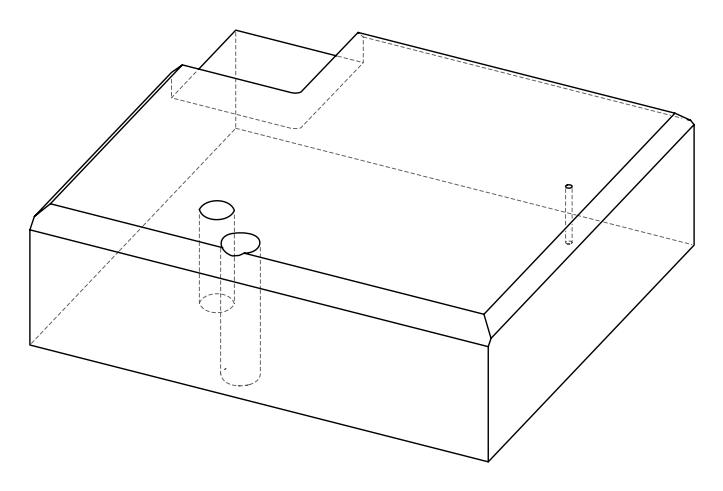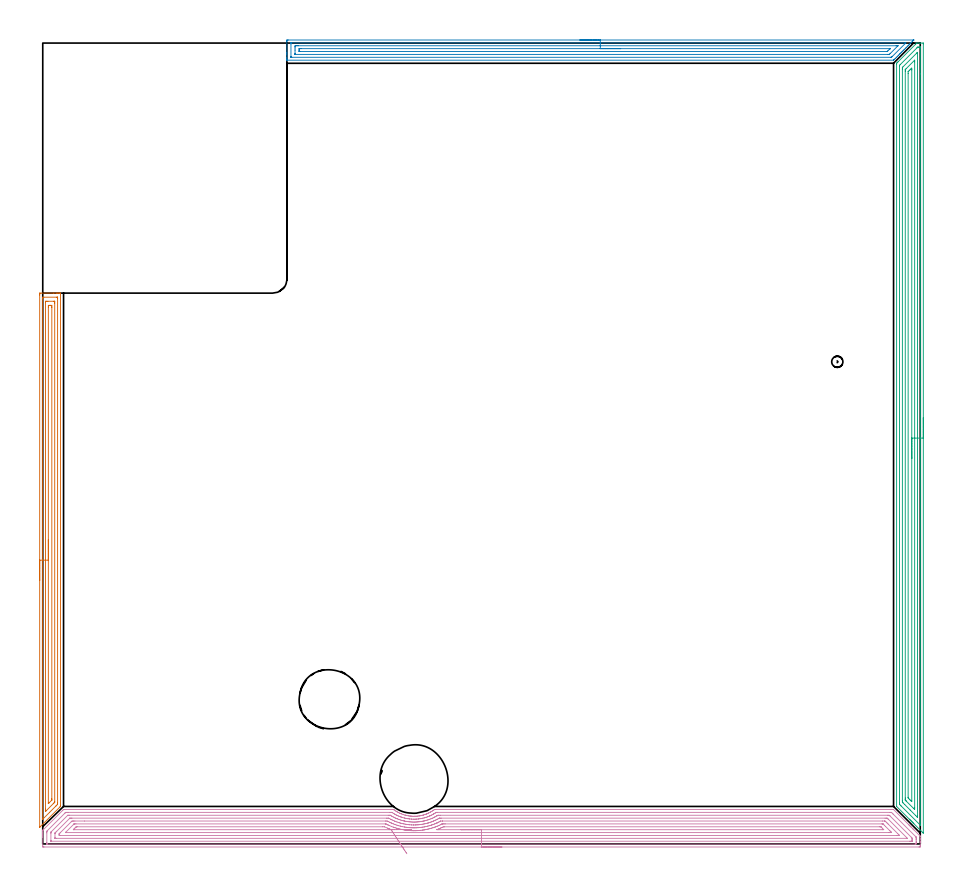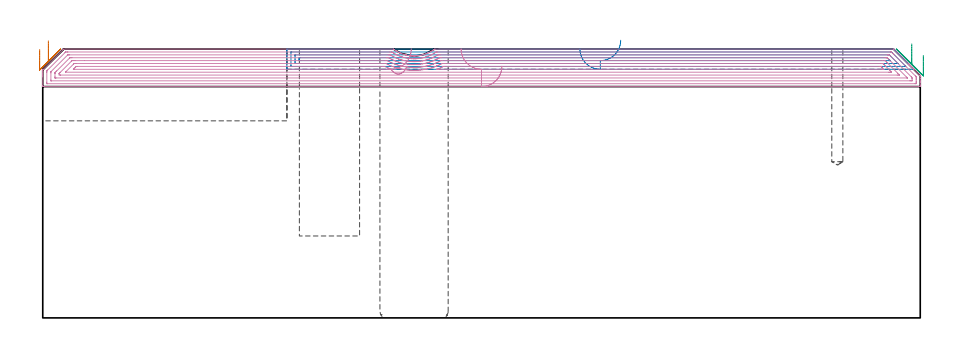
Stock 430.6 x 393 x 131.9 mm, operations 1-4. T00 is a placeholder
(PLAN: 9 operations, 5 tool changes, 119.1 min)
(1 AREA_MILL | FG_CHAMFER_SURFACE | UGT0205_001 | 8.46 min | 14231 mm3)
(2 AREA_MILL_1 | FG_CHAMFER_SURFACE_1 | UGT0205_001 | 9.91 min | 15510 mm3)
(3 AREA_MILL_2 | FG_CHAMFER_SURFACE_2 | UGT0205_001 | 15.37 min | 33179 mm3)
(4 AREA_MILL_3 | FG_CHAMFER_SURFACE_3 | UGT0205_001 | 23.99 min | 71109 mm3)
(5 MILL_CORNER_NOTCH_RECTANGULAR | CORNER_NOTCH_RECTANGULAR | NXT0201_011 | Follow Part, ap 3, ae 75% | 48.66 min | 516507 mm3)
(6 MILL_THROUGH_HOLE_FROM_SOLID_MATERIAL | STEP1HOLE | NXT0201_007 | Circular | 8.54 min | 115818 mm3)
(7 MILL_BLIND_HOLE_FROM_SOLID_MATERIAL | STEP1POCKET | NXT0201_012 | Spiral | 3.89 min | 62537 mm3)
(8 SPOT_DRILL | STEP1POCKET_1 | NXT0321_9005460120000 | 0.03 min | 3 mm3)
(9 DRILL_BLIND_HOLE_INTO_CENTER | STEP1POCKET_1 | UGT0301_450 | 0.24 min | 1314 mm3)
(TOOL UGT0205_001 | Chamfer Mill 20 x 3 x 45 deg. | D20 FL50 Z2)
(TOOL NXT0201_011 | ENDMILL 12mm [2P460-1200-NA 1630] | D12 FL38 Z6)
(TOOL NXT0201_007 | ENDMILL 25mm [R216.25-25050GCK54P 1620] | D25 R3 FL54 Z5)
(TOOL NXT0201_012 | ENDMILL 16mm [2P460-1600-NA 1630] | D16 FL38 Z6)
(TOOL NXT0321_9005460120000 | NC Spot Drill, 142deg, 12mm, Carbide, Uncoated | D12 PA142 FL30 Z2)
(TOOL UGT0301_450 | Carbide Drill 5.5 mm | D5.5 PA118 FL57 Z2)
(OP 1 AREA_MILL)
G17 G21 G94 G90
T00 M6
G54
G17 G0 G90 X-1.5 Y129.25 S1061 M3
G43 Z141.9 H0
Z131.7
G94 G1 Y129.288 Z130.828 F250.
Y129.402 Z129.964
Y129.591 Z129.112
Y129.853 Z128.28
Y130.187 Z127.474
Y130.59 Z126.7
Y131.059 Z125.964
Y131.59 Z125.272
Y132.179 Z124.629
Y132.822 Z124.04
Y133.514 Z123.508
Y134.25 Z123.04
Y135.024 Z122.637
Y135.83 Z122.303
Y136.662 Z122.041
Y137.514 Z121.852
Y138.379 Z121.738
Y139.25 Z121.7
Y269.417
X-1.498 Y269.682 Z121.702
X-1.492 Y270.293 Z121.706
X-1.485 Y270.296 Z121.712
X-0.871 Y270.3 Z122.327
X5.388 Z128.583
X6.833 Z130.03
X7.177 Z130.372
X7.863 Z131.063
X8.217 Z131.417
X8.633 Y270.293 Z131.825
X8.698 Y270.29 Z131.888
X8.7 Y270.128 Z131.9
Y18.645
X8.694 Y18.394 Z131.892
X8.566 Y18.265 Z131.765
X8.518 Y18.218 Z131.718
X-1.179 Y8.521 Z122.02
X-1.318 Y8.38 Z121.879
X-1.48 Y8.223 Z121.718
X-1.495 Y8.217 Z121.703
X-1.499 Y8.223 Z121.699
X-1.5 Y139.25 Z121.7
X-0.086 Z123.114
X-0.085 Y267.895 Z123.115
Y268.003
X-0.081 Y268.113 Z123.119
X-0.071 Y268.29 Z123.129
X0.023 Y268.293 Z123.223
X0.513 Y268.299 Z123.713
X6.771 Y268.3 Z129.971
X7.177 Y268.298 Z130.377
X7.234 Y268.295 Z130.434
X7.267 Y268.29 Z130.467
X7.279 Y268.279 Z130.479
X7.281 Y268.222 Z130.481
X7.285 Y268.004 Z130.485
X7.286 Y267.895 Z130.486
X7.285 Y20.324 Z130.485
X7.279 Y19.539 Z130.479
X7.277 Y19.439 Z130.477
X7.177 Y19.333 Z130.377
X6.835 Y18.986 Z130.035
X6.496 Y18.645 Z129.696
X3.369 Y15.519 Z126.569
X0.242 Y12.392 Z123.442
X0.132 Y12.283 Z123.332
X0.023 Y12.178 Z123.223
X-0.079 Y12.084 Z123.121
X-0.083 Y12.283 Z123.117
X-0.085 Y12.392 Z123.115
X-0.086 Y139.25 Z123.114
X1.328 Z124.528
X1.329 Y265.698 Z124.529
X1.33 Y266.108 Z124.53
X1.333 Y266.229 Z124.533
X1.335 Y266.28 Z124.535
X1.428 Y266.29 Z124.628
X1.622 Y266.298 Z124.822
X1.812 Y266.3 Z125.012
X2.514 Z125.714
X5.388 Z128.588
X5.58 Y266.299 Z128.78
X5.708 Y266.297 Z128.908
X5.81 Y266.293 Z129.01
X5.865 Y266.288 Z129.065
X5.867 Y266.268 Z129.067
X5.869 Y266.108 Z129.069
X5.871 Y265.626 Z129.071
Y265.215
Y20.843
X5.87 Y20.637 Z129.07
X5.867 Y20.535 Z129.067
X5.865 Y20.488 Z129.065
X5.823 Y20.432 Z129.023
X5.609 Y20.211 Z128.809
X5.388 Y19.988 Z128.588
X5.164 Y19.763 Z128.364
X1.812 Y16.411 Z125.012
X1.589 Y16.188 Z124.789
X1.363 Y15.965 Z124.563
X1.353 Y15.964 Z124.553
X1.336 Y15.965 Z124.536
X1.334 Y16.005 Z124.534
X1.33 Y16.447 Z124.53
X1.329 Y16.859 Z124.529
X1.328 Y17.341 Z124.528
Y139.25
X2.743 Z125.943
Y263.428
X2.75 Y264.278 Z125.95
X3.6 Y264.299 Z126.8
X3.622 Z126.822
X4.45 Y264.276 Z127.65
X4.457 Y263.465 Z127.657
Y263.428
Y22.219
X4.455 Y21.791 Z127.655
X4.452 Y21.577 Z127.652
X4.45 Y21.527 Z127.65
X4.433 Y21.493 Z127.633
X4.382 Y21.437 Z127.582
X4.276 Y21.325 Z127.476
X3.045 Y20.094 Z126.245
X2.783 Y19.835 Z125.983
X2.752 Y19.808 Z125.952
X2.749 Z125.949
X2.747 Y19.813 Z125.947
X2.745 Y19.857 Z125.945
X2.743 Y20.036 Z125.943
Y20.395
Y139.25
Y140.122 Z125.981
Y140.987 Z126.095
Y141.838 Z126.283
Y142.67 Z126.546
Y143.476 Z126.88
Y144.25 Z127.282
Y144.986 Z127.751
Y145.678 Z128.282
Y146.321 Z128.872
Y146.911 Z129.515
Y147.442 Z130.207
Y147.91 Z130.943
Y148.313 Z131.716
Y148.647 Z132.522
Y148.909 Z133.354
Y149.098 Z134.206
Y149.212 Z135.071
Y149.25 Z135.943
G0 Z141.9
M5
M2
(OP 2 AREA_MILL_1)
G17 G21 G94 G90
T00 M6
G54
G17 G0 G90 X263.6 Y394.5 S1061 M3
G43 Z141.9 H0
Z132.
G94 G1 X263.638 Z131.128 F250.
X263.752 Z130.263
X263.941 Z129.412
X264.203 Z128.58
X264.537 Z127.774
X264.94 Z127.
X265.408 Z126.264
X265.94 Z125.572
X266.529 Z124.929
X267.172 Z124.34
X267.864 Z123.808
X268.6 Z123.34
X269.374 Z122.937
X270.18 Z122.603
X271.012 Z122.341
X271.864 Z122.152
X272.728 Z122.038
X273.6 Z122.
X427.132
X427.379 Y394.495 Z122.004
X427.382 Y394.494 Z122.005
X427.379 Y394.479 Z122.02
X427.165 Y394.265 Z122.235
X427.082 Y394.181 Z122.318
X426.883 Y393.981 Z122.515
X426.299 Y393.399 Z123.101
X426.189 Y393.288 Z123.211
X425.997 Y393.095 Z123.401
X425.433 Y392.533 Z123.967
X425.295 Y392.395 Z124.104
X425.111 Y392.209 Z124.287
X424.567 Y391.667 Z124.833
X424.224 Y391.323 Z125.174
X423.701 Y390.8 Z125.699
X423.338 Y390.436 Z126.06
X422.834 Y389.934 Z126.566
X422.452 Y389.55 Z126.946
X421.968 Y389.068 Z127.432
X421.566 Y388.664 Z127.833
X421.102 Y388.202 Z128.298
X420.679 Y387.778 Z128.719
X420.532 Y387.631 Z128.868
X420.236 Y387.336 Z129.164
X419.793 Y386.891 Z129.605
X419.325 Y386.425 Z130.075
X418.907 Y386.005 Z130.492
X418.417 Y385.517 Z130.982
X418.02 Y385.119 Z131.378
X417.852 Y384.952 Z131.548
X417.57 Y384.67 Z131.83
X417.503 Y384.604 Z131.895
X417.498 Y384.603 Z131.896
X417.484 Y384.6 Z131.9
X119.969
X119.81 Y384.603 Z131.888
X119.807 Y384.627 Z131.864
X119.8 Y384.993 Z131.506
Y385.333 Z131.167
Y386.005 Z130.49
Y387.227 Z129.27
Y387.778 Z128.717
Y388.389 Z128.107
Y393.706 Z122.791
X119.803 Y393.981 Z122.516
X119.808 Y394.492 Z122.006
X119.899 Y394.495 Z122.003
X120.416 Y394.5 Z122.
X273.6
Y393.086 Z123.414
X423.221
X423.42 Y393.081 Z123.419
X423.507 Y393.079 Z123.421
X423.5 Y393.061 Z123.439
X423.472 Y393.029 Z123.471
X423.378 Y392.929 Z123.571
X423.301 Y392.851 Z123.649
X423.211 Y392.761 Z123.739
X416.959 Y386.509 Z129.991
X416.703 Y386.258 Z130.242
X416.486 Y386.047 Z130.453
X416.448 Y386.021 Z130.479
X416.397 Y386.019 Z130.481
X416.287 Y386.016 Z130.484
X416.066 Y386.014 Z130.486
X122.202
X121.98 Y386.016 Z130.484
X121.874 Y386.018 Z130.482
X121.823 Y386.021 Z130.479
X121.81 Y386.025 Z130.475
X121.807 Y386.043 Z130.457
X121.803 Y386.151 Z130.349
X121.8 Y386.404 Z130.096
Y392.608 Z123.892
X121.804 Y393.007 Z123.493
X121.807 Y393.06 Z123.44
X121.811 Y393.08 Z123.42
X121.817 Y393.081 Z123.419
X121.871 Y393.084 Z123.416
X121.981 Y393.085 Z123.415
X122.202 Y393.086 Z123.414
X273.6
Y391.672 Z124.828
X418.745 Y391.671 Z124.829
X419.288
X419.422 Y391.669 Z124.831
X419.638 Y391.664 Z124.836
X419.649 Y391.658 Z124.842
X419.646 Y391.651 Z124.849
X419.638 Y391.639 Z124.861
X415.921 Y387.921 Z128.579
X415.777 Y387.778 Z128.722
X415.472 Y387.48 Z129.02
X415.428 Y387.439 Z129.061
X415.348 Y387.435 Z129.065
X415.172 Y387.433 Z129.067
X414.63 Y387.429 Z129.071
X123.989
X123.872 Y387.431 Z129.069
X123.83 Y387.433 Z129.067
X123.814 Y387.434 Z129.066
X123.81 Y387.466 Z129.034
X123.805 Y387.59 Z128.91
X123.801 Y387.778 Z128.722
X123.8 Y387.965 Z128.535
Y389.55 Z126.95
Y390.623 Z125.877
X123.804 Y391.323 Z125.177
X123.807 Y391.503 Z124.997
X123.822 Y391.665 Z124.835
X123.989 Y391.667 Z124.833
X124.531 Y391.671 Z124.829
X124.882
X125.423 Y391.672 Z124.828
X273.6
Y390.257 Z126.243
X415.7
X415.754 Y390.255 Z126.245
X415.789 Y390.253 Z126.247
X415.791 Y390.251 Z126.249
X415.789 Y390.245 Z126.255
X415.724 Y390.175 Z126.325
X415.394 Y389.843 Z126.657
X414.692 Y389.141 Z127.359
X414.554 Y389.004 Z127.496
X414.442 Y388.895 Z127.605
X414.404 Y388.862 Z127.638
X414.386 Y388.849 Z127.651
X414.367 Y388.847 Z127.653
X414.279 Y388.845 Z127.655
X414.099 Y388.843 Z127.657
X126.487
X125.902 Y388.848 Z127.652
X125.839 Y388.85 Z127.65
X125.81 Y388.859 Z127.641
X125.808 Y388.906 Z127.594
X125.804 Y389.112 Z127.388
X125.8 Y389.525 Z126.975
Y389.55 Z126.95
X125.804 Y389.981 Z126.519
X125.808 Y390.196 Z126.304
X125.81 Y390.244 Z126.256
X125.855 Y390.25 Z126.25
X125.96 Y390.253 Z126.247
X126.668 Y390.257 Z126.243
X126.849
X273.6
X274.472 Z126.281
X275.336 Z126.395
X276.188 Z126.583
X277.02 Z126.846
X277.826 Z127.18
X278.6 Z127.582
X279.336 Z128.051
X280.028 Z128.582
X280.671 Z129.172
X281.26 Z129.815
X281.792 Z130.507
X282.26 Z131.243
X282.663 Z132.016
X282.997 Z132.822
X283.259 Z133.654
X283.448 Z134.506
X283.562 Z135.371
X283.6 Z136.243
G0 Z141.9
M5
M2
(OP 3 AREA_MILL_2)
G17 G21 G94 G90
T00 M6
G54
G17 G0 G90 X432.1 Y209.15 S1061 M3
G43 Z141.9 H0
Z128.8
G94 G1 Y209.112 Z127.928 F250.
Y208.998 Z127.064
Y208.809 Z126.212
Y208.547 Z125.38
Y208.213 Z124.574
Y207.81 Z123.8
Y207.342 Z123.064
Y206.81 Z122.372
Y206.221 Z121.729
Y205.578 Z121.14
Y204.886 Z120.608
Y204.15 Z120.14
Y203.376 Z119.737
Y202.57 Z119.403
Y201.738 Z119.141
Y200.886 Z118.952
Y200.022 Z118.838
Y199.15 Z118.8
Y5.461
X432.093 Y5.319 Z118.806
X431.94 Y5.461 Z118.96
X431.909 Y5.491 Z118.99
X427.475 Y9.924 Z123.423
X427.306 Y10.091 Z123.588
X427.142 Y10.256 Z123.755
X427.029 Y10.37 Z123.869
X426.867 Y10.53 Z124.028
X426.711 Y10.688 Z124.187
X426.583 Y10.816 Z124.315
X426.428 Y10.97 Z124.467
X426.279 Y11.12 Z124.619
X426.136 Y11.263 Z124.762
X425.989 Y11.409 Z124.906
X425.847 Y11.552 Z125.051
X425.69 Y11.709 Z125.208
X425.55 Y11.848 Z125.346
X425.415 Y11.984 Z125.483
X425.244 Y12.155 Z125.654
X419.002 Y18.398 Z131.898
X419. Y18.403 Z131.9
Y382.574
X419.003 Y383.107 Z131.889
X419.185 Y383.285 Z131.714
X419.728 Y383.828 Z131.171
X428.291 Y392.393 Z122.606
X428.889 Y392.988 Z122.01
X428.905 Y393. Z121.993
X430.185 Z120.714
X430.818 Z120.077
X432.012 Y392.999 Z118.885
X432.091 Y392.997 Z118.806
X432.1 Y392.634 Z118.8
Y199.15
X430.686 Z120.214
X430.685 Y9.613 Z120.215
X430.684 Y9.478 Z120.216
X430.681 Y9.236 Z120.219
X430.679 Y9.191 Z120.221
X430.652 Y9.21 Z120.248
X430.607 Y9.251 Z120.293
X430.373 Y9.478 Z120.527
X421.16 Y18.69 Z129.74
X420.556 Y19.296 Z130.344
X420.469 Y19.39 Z130.431
X420.421 Y19.443 Z130.479
X420.42 Y19.486 Z130.48
X420.417 Y19.675 Z130.483
X420.414 Y20.054 Z130.486
Y20.188
X420.415 Y381.546 Z130.485
X420.416 Y381.682 Z130.484
X420.421 Y382.056 Z130.479
X420.605 Y382.246 Z130.295
X420.925 Y382.574 Z129.975
X429.01 Y390.66 Z121.89
X429.062 Y390.711 Z121.838
X429.325 Y390.964 Z121.575
X429.371 Y390.99 Z121.529
X429.431 Y390.994 Z121.469
X429.556 Y390.999 Z121.344
X429.94 Y391. Z120.96
X430.433 Z120.467
X430.612 Y390.998 Z120.288
X430.641 Y390.996 Z120.259
X430.67 Y390.99 Z120.23
X430.679 Y390.982 Z120.221
X430.68 Y390.96 Z120.22
X430.685 Y390.743 Z120.215
X430.686 Y377.931 Z120.214
Y199.15
X429.272 Z121.628
X429.271 Y13.728 Z121.629
X429.268 Y13.048 Z121.632
X429.267 Y13.047 Z121.633
X429.256 Y13.048 Z121.644
X429.062 Y13.239 Z121.838
X428.359 Y13.94 Z122.541
X425.681 Y16.618 Z125.219
X423.003 Y19.296 Z127.897
X422.111 Y20.188 Z128.789
X422.038 Y20.264 Z128.862
X421.842 Y20.469 Z129.058
X421.834 Y20.868 Z129.066
X421.83 Y21.081 Z129.07
X421.829 Y21.293 Z129.071
Y380.109
X421.831 Y380.789 Z129.069
X421.834 Y380.996 Z129.066
X421.837 Y381.026 Z129.063
X421.85 Y381.043 Z129.05
X421.891 Y381.088 Z129.009
X422.038 Y381.238 Z128.862
X428.897 Y388.098 Z122.003
X429.062 Y388.261 Z121.838
X429.228 Y388.419 Z121.672
X429.264 Y388.453 Z121.636
X429.267 Y388.398 Z121.633
X429.27 Y388.285 Z121.63
X429.271 Y388.143 Z121.629
Y387.93
X429.272 Y199.15 Z121.628
X427.857 Z123.043
Y17.844
X427.855 Y17.511 Z123.045
X427.85 Y16.957 Z123.05
X427.306 Y17.449 Z123.594
X427.24 Y17.511 Z123.66
X423.794 Y20.955 Z127.106
X423.668 Y21.081 Z127.232
X423.538 Y21.214 Z127.362
X423.267 Y21.494 Z127.633
X423.249 Y21.54 Z127.651
X423.247 Y21.572 Z127.653
X423.244 Y21.64 Z127.656
X423.243 Y21.974 Z127.657
Y22.534
Y379.004
X423.244 Y379.563 Z127.656
X423.247 Y379.897 Z127.653
X423.25 Y379.965 Z127.65
X423.255 Y379.995 Z127.645
X423.28 Y380.023 Z127.62
X423.365 Y380.113 Z127.535
X423.473 Y380.223 Z127.427
X423.794 Y380.545 Z127.106
X427.693 Y384.444 Z123.207
X427.737 Y384.486 Z123.163
X427.807 Y384.551 Z123.093
X427.846 Y384.586 Z123.054
X427.85 Y384.554 Z123.05
X427.854 Y384.479 Z123.046
X427.856 Y384.36 Z123.044
X427.857 Y384.113 Z123.043
Y383.799
Y199.15
X426.443 Z124.457
X426.442 Y21.066 Z124.458
X426.428 Y20.782 Z124.472
X426.12 Y21.081 Z124.78
X425.55 Y21.649 Z125.35
X425.226 Y21.974 Z125.674
X424.672 Y22.538 Z126.228
X424.658 Y22.866 Z126.242
X424.657 Y22.881 Z126.243
Y378.127
X424.672 Y378.962 Z126.228
X424.689 Y378.987 Z126.211
X424.703 Y379.004 Z126.197
X425.13 Y379.432 Z125.77
X425.595 Y379.897 Z125.305
X426.017 Y380.314 Z124.883
X426.428 Y380.718 Z124.472
X426.443 Y379.897 Z124.457
Y379.882
Y199.15
Y198.278 Z124.495
Y197.414 Z124.609
Y196.562 Z124.798
Y195.73 Z125.06
Y194.924 Z125.394
Y194.15 Z125.797
Y193.414 Z126.265
Y192.722 Z126.796
Y192.079 Z127.386
Y191.49 Z128.029
Y190.958 Z128.721
Y190.49 Z129.457
Y190.087 Z130.231
Y189.753 Z131.037
Y189.491 Z131.869
Y189.302 Z132.72
Y189.188 Z133.585
Y189.15 Z134.457
G0 Z141.9
M5
M2
(OP 4 AREA_MILL_3)
G17 G21 G94 G90
T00 M6
G54
G17 G0 G90 X225.3 Y-1.5 S1061 M3
G43 Z141.9 H0
Z123.5
G94 G1 X225.262 Z122.628 F250.
X225.148 Z121.764
X224.959 Z120.912
X224.697 Z120.08
X224.363 Z119.274
X223.96 Z118.5
X223.492 Z117.764
X222.96 Z117.072
X222.371 Z116.429
X221.728 Z115.84
X221.036 Z115.309
X220.3 Z114.84
X219.526 Z114.437
X218.72 Z114.103
X217.888 Z113.841
X217.036 Z113.652
X216.172 Z113.538
X215.3 Z113.5
X0.609 Y-1.499 Z113.501
X0.194 Y-1.495 Z113.503
X0.01 Y-1.492 Z113.505
X0. Y-1.087 Z113.91
Y3.306 Z118.301
Y3.866 Z118.863
Y4.185 Z119.182
Y4.744 Z119.741
Y5.064 Z120.059
Y5.703 Z120.702
Y6.382 Z121.381
X0.001 Y6.503 Z121.502
X0.01 Y6.71 Z121.705
X0.121 Y6.821 Z121.819
X0.162 Y6.863 Z121.861
X9.833 Y16.532 Z131.532
X10.206 Y16.898 Z131.888
X10.428 Y16.9 Z131.9
X172.005
X172.146 Y16.896 Z131.889
X172.199 Y16.864 Z131.859
X172.369 Y16.742 Z131.742
X172.386 Y16.73 Z131.73
X173.28 Y16.13 Z131.128
X173.494 Y15.997 Z130.995
X173.65 Y15.9 Z130.897
X173.79 Y15.822 Z130.817
X174.174 Y15.603 Z130.601
X174.619 Y15.37 Z130.368
X175.068 Y15.149 Z130.147
X175.377 Y15.005 Z130.005
X175.575 Y14.922 Z129.917
X175.668 Y14.881 Z129.877
X175.751 Y14.847 Z129.844
X175.962 Y14.761 Z129.76
X176.855 Y14.437 Z129.435
X177.75 Y14.156 Z129.155
X177.898 Y14.112 Z129.112
X178.07 Y14.071 Z129.07
X178.165 Y14.048 Z129.046
X178.253 Y14.028 Z129.023
X178.27 Y14.024 Z129.019
X178.644 Y13.94 Z128.937
X179.538 Y13.774 Z128.77
X180.039 Y13.709 Z128.702
X180.347 Y13.667 Z128.662
X180.432 Y13.656 Z128.651
X180.932 Y13.617 Z128.606
X181.04 Y13.607 Z128.599
X181.175 Y13.596 Z128.586
X181.326 Y13.583 Z128.576
X181.824 Y13.558 Z128.554
X181.885 Y13.555 Z128.552
X182.22 Y13.554 Z128.551
X182.3 Y13.555 Z128.552
X182.44 Y13.558
X182.536 Z128.555
X182.555 Y13.559
X182.717 Y13.567 Z128.561
X183.077 Y13.582 Z128.579
X183.114 Y13.584 Z128.581
X183.61 Y13.627 Z128.621
X184.008 Y13.66 Z128.655
X184.502 Y13.728 Z128.722
X184.862 Y13.775 Z128.773
X184.902 Y13.78 Z128.778
X185.29 Y13.855 Z128.852
X185.395 Y13.877 Z128.871
X185.796 Y13.952 Z128.951
X186.501 Y14.113 Z129.112
X186.69 Y14.168 Z129.166
X186.734 Y14.182 Z129.179
X187.584 Y14.447 Z129.444
X188.033 Y14.605 Z129.601
X188.356 Y14.73 Z129.728
X188.478 Y14.779 Z129.775
X188.519 Y14.797 Z129.791
X188.797 Y14.912 Z129.91
X188.966 Y14.983 Z129.981
X189.022 Y15.006 Z130.004
X189.271 Y15.123 Z130.122
X189.373 Y15.171 Z130.169
X190.267 Y15.628 Z130.626
X190.305 Y15.65 Z130.647
X190.75 Y15.898 Z130.898
X191.161 Y16.152 Z131.152
X191.61 Y16.451 Z131.45
X191.699 Y16.513 Z131.512
X192.103 Y16.797 Z131.788
X192.254 Y16.898 Z131.887
X192.536 Y16.9 Z131.9
X417.494
X417.498 Y16.898 Z131.898
X417.504 Y16.895 Z131.895
X424.81 Y9.591 Z124.589
X424.945 Y9.457 Z124.453
X425.081 Y9.32 Z124.317
X425.243 Y9.158 Z124.156
X425.384 Y9.018 Z124.014
X425.528 Y8.873 Z123.871
X425.675 Y8.726 Z123.723
X425.824 Y8.579 Z123.574
X425.974 Y8.427 Z123.425
X426.108 Y8.293 Z123.291
X426.263 Y8.139 Z123.134
X426.756 Y7.644 Z122.644
X427.016 Y7.385 Z122.383
X427.141 Y7.261 Z122.257
X427.489 Y6.912 Z121.911
X430.443 Y3.957 Z118.956
X430.586 Y3.812 Z118.81
X430.598 Y3.795 Z118.792
X430.6 Y3.746 Z118.745
Y3.726 Z118.725
Y2.428 Z117.423
Y1.229 Z116.226
Y0.67 Z115.664
Y-0.808 Z114.188
X430.596 Y-1.087 Z113.909
X430.59 Y-1.491 Z113.505
X430.406 Y-1.495 Z113.502
X429.991 Y-1.5 Z113.5
X215.3
Y-0.086 Z114.914
X2.394 Y-0.085 Z114.915
X2.269
X2.038 Y-0.08 Z114.92
X2.016 Y-0.079 Z114.921
X2.01 Y-0.066 Z114.934
X2.004 Y-0.037 Z114.963
X2.002 Y-0.007 Z114.993
X2. Y0.179 Z115.179
Y0.67 Z115.67
Y5.451 Z120.451
X2.003 Y5.943 Z120.943
X2.007 Y6.136 Z121.136
X2.01 Y6.232 Z121.232
X2.047 Y6.285 Z121.285
X2.394 Y6.643 Z121.643
X10.897 Y15.147 Z130.147
X11.039 Y15.287 Z130.287
X11.155 Y15.398 Z130.398
X11.232 Y15.47 Z130.47
X11.321 Y15.479 Z130.479
X11.45 Y15.482 Z130.482
X12.214 Y15.485 Z130.485
X12.338 Y15.486 Z130.486
X170.344
X171.112 Y15.484 Z130.484
X171.24 Y15.482 Z130.482
X171.328 Y15.479 Z130.479
X172.005 Y15.042 Z130.042
X172.126 Y14.968 Z129.968
X172.526 Y14.73 Z129.73
X172.897 Y14.521 Z129.521
X173.369 Y14.266 Z129.266
X173.79 Y14.056 Z129.056
X173.874 Y14.016 Z129.016
X174.23 Y13.851 Z128.851
X174.683 Y13.657 Z128.657
X175.023 Y13.516 Z128.516
X175.575 Y13.312 Z128.312
X175.722 Y13.261 Z128.261
X176.026 Y13.156 Z128.156
X176.485 Y13.005 Z128.005
X176.591 Y12.972 Z127.972
X177.361 Y12.755 Z127.755
X177.655 Y12.683 Z127.683
X178.253 Y12.556 Z127.556
X178.779 Y12.455 Z127.455
X179.146 Y12.391 Z127.391
X179.287 Y12.37 Z127.37
X179.943 Y12.282 Z127.282
X180.039 Y12.271 Z127.271
X180.825 Y12.199 Z127.199
X180.932 Y12.191 Z127.191
X181.773 Y12.144 Z127.144
X181.824 Y12.143 Z127.143
X182.664 Y12.146 Z127.146
X182.696 Y12.147 Z127.147
X182.717 Y12.148 Z127.148
X183.507 Y12.194 Z127.194
X183.61 Y12.202 Z127.202
X184.325 Y12.268 Z127.268
X184.502 Y12.287 Z127.287
X184.607 Y12.3 Z127.3
X185.244 Y12.391 Z127.391
X185.395 Y12.416 Z127.416
X185.87 Y12.504 Z127.504
X186.288 Y12.587 Z127.587
X186.608 Y12.657 Z127.657
X187.18 Y12.789 Z127.789
X187.325 Y12.83 Z127.83
X187.813 Y12.972 Z127.972
X188.038 Y13.042 Z128.042
X188.073 Y13.053 Z128.053
X188.676 Y13.258 Z128.258
X188.966 Y13.36 Z128.36
X189.323 Y13.499 Z128.499
X189.858 Y13.714 Z128.714
X189.955 Y13.755 Z128.755
X190.17 Y13.851 Z128.851
X190.561 Y14.038 Z129.038
X190.751 Y14.133 Z129.133
X191.149 Y14.338 Z129.338
X191.644 Y14.598 Z129.598
X191.73 Y14.645 Z129.645
X191.878 Y14.73 Z129.73
X192.286 Y14.976 Z129.976
X192.536 Y15.131 Z130.131
X192.831 Y15.319 Z130.319
X193.059 Y15.464 Z130.464
X193.096 Y15.479 Z130.479
X193.142 Y15.481 Z130.481
X193.237 Y15.484 Z130.484
X193.429 Y15.485 Z130.485
X193.554 Y15.486 Z130.486
X415.833
X416.217 Y15.483 Z130.483
X416.408 Y15.48 Z130.48
X416.452 Y15.479 Z130.479
X416.503 Y15.435 Z130.435
X416.601 Y15.346 Z130.346
X417.22 Y14.73 Z129.73
X417.494 Y14.457 Z129.457
X428.206 Y3.744 Z118.744
X428.424 Y3.523 Z118.523
X428.53 Y3.412 Z118.412
X428.58 Y3.358 Z118.358
X428.59 Y3.306 Z118.306
X428.597 Y2.921 Z117.921
X428.599 Y2.428 Z117.428
X428.6 Y2.04 Z117.04
Y1.161 Z116.161
X428.598 Y0.67 Z115.67
X428.594 Y0.288 Z115.288
X428.58 Y-0.079 Z114.921
X428.206 Y-0.084 Z114.916
X428.081 Y-0.085 Z114.915
X215.3 Y-0.086 Z114.914
Y1.328 Z116.328
X4.179 Y1.329 Z116.329
X4.105 Y1.33 Z116.33
X4.046 Y1.333 Z116.333
X4.014 Y1.335 Z116.335
X4.01 Y1.373 Z116.373
X4.004 Y1.549 Z116.549
X4.001 Y1.725 Z116.725
Y5.24 Z120.24
X4.006 Y5.591 Z120.591
X4.01 Y5.766 Z120.766
X4.018 Y5.807 Z120.807
X4.161 Y5.961 Z120.961
X12.132 Y13.932 Z128.932
X12.214 Y14.011 Z129.011
X12.263 Y14.052 Z129.052
X12.3 Y14.065 Z129.065
X12.381 Y14.067 Z129.067
X12.548 Y14.07 Z129.07
X12.882 Y14.071 Z129.071
X13.106
X169.551
X170.219 Y14.069 Z129.069
X170.443 Y14.066 Z129.066
X170.505 Y14.065 Z129.065
X170.559 Y14.048 Z129.048
X171.112 Y13.72 Z128.72
X171.44 Y13.528 Z128.528
X172.005 Y13.228 Z128.228
X172.5 Y12.972 Z127.972
X172.897 Y12.78 Z127.78
X173.268 Y12.607 Z127.607
X173.79 Y12.388 Z127.388
X174.003 Y12.303 Z127.303
X174.551 Y12.093 Z127.093
X174.683 Y12.046 Z127.046
X174.759 Y12.018 Z127.018
X175.575 Y11.751 Z126.751
X176.083 Y11.593 Z126.593
X176.468 Y11.485 Z126.485
X176.833 Y11.388 Z126.388
X177.299 Y11.276 Z126.276
X177.361 Y11.262 Z126.262
X177.585 Y11.215 Z126.215
X178.253 Y11.09 Z126.09
X178.408 Y11.062 Z126.062
X179.146 Y10.953 Z125.953
X179.454 Y10.912 Z125.912
X180.039 Y10.848 Z125.848
X180.449 Y10.811 Z125.811
X180.932 Y10.776 Z125.776
X181.404 Y10.75 Z125.75
X181.824 Y10.733 Z125.733
X182.313 Y10.734 Z125.734
X182.717 Y10.738 Z125.738
X183.179 Y10.76 Z125.76
X183.61 Y10.785 Z125.785
X184.015 Y10.816 Z125.816
X184.502 Y10.859 Z125.859
X184.826 Y10.896 Z125.896
X185.395 Y10.971 Z125.971
X185.611 Y11.002 Z126.002
X186.288 Y11.117 Z126.117
X186.372 Y11.132 Z126.132
X186.805 Y11.215 Z126.215
X187.113 Y11.281 Z126.281
X187.18 Y11.297 Z126.297
X187.832 Y11.452 Z126.452
X188.073 Y11.519 Z126.519
X188.521 Y11.653 Z126.653
X188.966 Y11.791 Z126.791
X189.197 Y11.866 Z126.866
X189.858 Y12.087 Z127.087
X189.877 Y12.093 Z127.093
X190.497 Y12.344 Z127.344
X190.751 Y12.449 Z127.449
X191.121 Y12.608 Z127.608
X191.644 Y12.846 Z127.846
X191.73 Y12.888 Z127.888
X191.899 Y12.972 Z127.972
X192.317 Y13.189 Z128.189
X192.536 Y13.305 Z128.305
X192.894 Y13.499 Z128.499
X193.429 Y13.802 Z128.802
X193.46 Y13.82 Z128.82
X193.513 Y13.851 Z128.851
X193.877 Y14.064 Z129.064
X194.101 Y14.069 Z129.069
X194.322 Y14.07 Z129.07
X194.991 Y14.071 Z129.071
X414.592
X414.816 Y14.068 Z129.068
X415.039 Y14.064 Z129.064
X415.439 Y14.05 Z129.05
X415.648 Y13.851 Z128.851
X415.708 Y13.792 Z128.792
X426.193 Y3.306 Z118.306
X426.42 Y3.077 Z118.077
X426.576 Y2.913 Z117.913
X426.59 Y2.604 Z117.604
X426.596 Y2.428 Z117.428
X426.599 Y2.252 Z117.252
X426.595 Y1.549 Z116.549
X426.592 Y1.38 Z116.38
X426.58 Y1.335 Z116.335
X426.532 Y1.333 Z116.333
X426.42 Y1.331 Z116.331
X425.752 Y1.329 Z116.329
X425.528
X215.3 Y1.328 Z116.328
Y2.743 Z117.743
X6.537
X6.13 Y2.745 Z117.745
X6.046 Y2.747 Z117.747
X6.014 Y2.749 Z117.749
X6.01 Y2.787 Z117.787
X6.006 Y2.883 Z117.883
X6. Y3.272 Z118.272
Y5.029 Z120.029
X6.001 Y5.064 Z120.064
X6.007 Y5.275 Z120.275
X6.01 Y5.326 Z120.326
X6.03 Y5.37 Z120.37
X6.096 Y5.439 Z120.439
X6.282 Y5.63 Z120.63
X6.591 Y5.943 Z120.943
X6.858 Y6.209 Z121.209
X13.106 Y12.456 Z127.456
X13.286 Y12.627 Z127.627
X13.312 Y12.65 Z127.65
X13.347 Y12.653 Z127.653
X13.428 Y12.655 Z127.655
X13.999 Y12.657 Z127.657
X14.319
X168.754
X169.327 Y12.655 Z127.655
X169.653 Y12.651 Z127.651
X169.789 Y12.647 Z127.647
X169.993 Y12.534 Z127.534
X170.219 Y12.41 Z127.41
X170.803 Y12.093 Z127.093
X171.112 Y11.934 Z126.934
X171.445 Y11.766 Z126.766
X172.005 Y11.506 Z126.506
X172.66 Y11.215 Z126.215
X172.897 Y11.116 Z126.116
X173.067 Y11.048 Z126.048
X173.79 Y10.787 Z125.787
X174.463 Y10.553 Z125.553
X174.683 Y10.482 Z125.482
X175.147 Y10.336 Z125.336
X175.575 Y10.211 Z125.211
X175.753 Y10.161 Z125.161
X176.468 Y9.985 Z124.985
X176.928 Y9.883 Z124.883
X177.361 Y9.799 Z124.799
X178.034 Y9.674 Z124.674
X178.253 Y9.639 Z124.639
X179.086 Y9.517 Z124.517
X179.146 Y9.509 Z124.509
X179.609 Y9.457 Z124.457
X180.039 Y9.417 Z124.417
X180.084 Y9.413 Z124.413
X180.932 Y9.354 Z124.354
X181.043 Y9.347 Z124.347
X181.824 Y9.319 Z124.319
X181.968 Y9.316 Z124.316
X182.717 Y9.322 Z124.322
X182.851 Y9.325 Z124.325
X183.61 Y9.362 Z124.362
X183.701 Y9.367 Z124.367
X184.502 Y9.428 Z124.428
X184.53 Y9.43 Z124.43
X184.832 Y9.457 Z124.457
X185.333 Y9.519 Z124.519
X185.395 Y9.527 Z124.527
X186.11 Y9.632 Z124.632
X186.288 Y9.661 Z124.661
X186.867 Y9.766 Z124.766
X187.18 Y9.826 Z124.826
X187.607 Y9.916 Z124.916
X188.073 Y10.019 Z125.019
X188.333 Y10.08 Z125.08
X188.966 Y10.246 Z125.246
X189.037 Y10.266 Z125.266
X189.27 Y10.336 Z125.336
X189.716 Y10.477 Z125.477
X189.858 Y10.523 Z125.523
X190.381 Y10.701 Z125.701
X190.751 Y10.829 Z125.829
X191.033 Y10.937 Z125.937
X191.644 Y11.174 Z126.174
X191.673 Y11.186 Z126.186
X191.741 Y11.215 Z126.215
X192.289 Y11.458 Z126.458
X192.536 Y11.571 Z126.571
X192.893 Y11.743 Z126.743
X193.429 Y12.009 Z127.009
X193.485 Y12.038 Z127.038
X193.591 Y12.093 Z127.093
X194.062 Y12.349 Z127.349
X194.322 Y12.492 Z127.492
X194.512 Y12.598 Z127.598
X194.58 Y12.634 Z127.634
X194.609 Y12.647 Z127.647
X194.648 Y12.651 Z127.651
X195.215 Y12.656 Z127.656
X195.535 Y12.657 Z127.657
X413.35
X413.923 Y12.656 Z127.656
X414.247 Y12.653 Z127.653
X414.381 Y12.65 Z127.65
X414.664 Y12.381 Z127.381
X414.816 Y12.235 Z127.235
X423.904 Y3.147 Z118.147
X424.281 Y2.747 Z117.747
X424.278 Y2.746 Z117.746
X424.244 Y2.744 Z117.744
X424.172 Y2.743 Z117.743
X424.029
X215.3
Y4.157 Z119.157
X8.671 Y4.158 Z119.158
X8.643
X8.01 Y4.185 Z119.185
X8.005 Y4.813 Z119.813
X8.01 Y4.878 Z119.878
X8.035 Y4.925 Z119.925
X8.168 Y5.064 Z120.064
X8.401 Y5.302 Z120.302
X8.643 Y5.545 Z120.545
X13.999 Y10.9 Z125.9
X14.16 Y11.056 Z126.056
X14.325 Y11.215 Z126.215
X14.865 Y11.242 Z126.242
X14.892
X15.756 Y11.243 Z126.243
X20.498
X168.406 Y11.242 Z126.242
X168.434
X169.113 Y11.215 Z126.215
X169.327 Y11.104 Z126.104
X169.568 Y10.978 Z125.978
X170.219 Y10.653 Z125.653
X170.873 Y10.336 Z125.336
X171.112 Y10.228 Z125.228
X171.312 Y10.139 Z125.139
X172.005 Y9.854 Z124.854
X172.805 Y9.549 Z124.549
X172.897 Y9.516 Z124.516
X173.065 Y9.457 Z124.457
X173.79 Y9.218 Z124.218
X174.151 Y9.102 Z124.102
X174.683 Y8.947 Z123.947
X175.405 Y8.747 Z123.747
X175.575 Y8.704 Z123.704
X176.102 Y8.579 Z123.579
X176.468 Y8.501 Z123.501
X176.567 Y8.481 Z123.481
X177.361 Y8.337 Z123.337
X177.659 Y8.285 Z123.285
X178.253 Y8.196 Z123.196
X178.705 Y8.134 Z123.134
X179.146 Y8.084 Z123.084
X179.708 Y8.026 Z123.026
X180.039 Y7.998 Z122.998
X180.676 Y7.952 Z122.952
X180.932 Y7.938 Z122.938
X181.612 Y7.909 Z122.909
X181.824 Y7.904 Z122.904
X182.508 Y7.905 Z122.905
X182.717 Y7.91 Z122.91
X183.372 Y7.934 Z122.934
X183.61 Y7.947 Z122.947
X184.212 Y7.986 Z122.986
X184.502 Y8.009 Z123.009
X185.033 Y8.057 Z123.057
X185.395 Y8.097 Z123.097
X185.829 Y8.151 Z123.151
X186.288 Y8.215 Z123.215
X186.608 Y8.263 Z123.263
X187.18 Y8.361 Z123.361
X187.367 Y8.395 Z123.395
X188.073 Y8.532 Z123.532
X188.112 Y8.54 Z123.54
X188.291 Y8.579 Z123.579
X188.837 Y8.705 Z123.705
X188.966 Y8.737 Z123.737
X189.54 Y8.892 Z123.892
X189.858 Y8.982 Z123.982
X190.228 Y9.094 Z124.094
X190.751 Y9.257 Z124.257
X190.904 Y9.307 Z124.307
X191.354 Y9.457 Z124.457
X191.568 Y9.532 Z124.532
X191.644 Y9.559 Z124.559
X192.209 Y9.78 Z124.78
X192.536 Y9.911 Z124.911
X192.84 Y10.038 Z125.038
X193.429 Y10.289 Z125.289
X193.462 Y10.304 Z125.304
X193.531 Y10.336 Z125.336
X194.06 Y10.594 Z125.594
X194.322 Y10.723 Z125.723
X194.65 Y10.892 Z125.892
X195.215 Y11.185 Z126.185
X195.235 Y11.195 Z126.195
X195.286 Y11.215 Z126.215
X196.08 Y11.242 Z126.242
X196.107
X412.109 Y11.243 Z126.243
X413.003 Y11.242 Z126.242
X413.03 Y11.24 Z126.24
X413.375 Y11.215 Z126.215
X413.923 Y10.677 Z125.677
X414.265 Y10.336 Z125.336
X414.816 Y9.786 Z124.786
X419.537 Y5.064 Z120.064
X420.172 Y4.426 Z119.426
X420.405 Y4.185 Z119.185
X420.197 Y4.16 Z119.16
X420.172 Y4.159 Z119.159
X419.308 Y4.157 Z119.157
X215.3
Y5.571 Z120.571
X11.263
X11.2 Y5.572 Z120.572
X11.146 Y5.575 Z120.575
X11.139 Y5.577 Z120.577
Y5.581 Z120.581
X11.162 Y5.609 Z120.609
X11.244 Y5.695 Z120.695
X11.321 Y5.773 Z120.773
X15.005 Y9.457 Z124.457
X15.265 Y9.713 Z124.713
X15.341 Y9.785 Z124.785
X15.372 Y9.812 Z124.812
X15.413 Y9.823 Z124.823
X15.784 Y9.826 Z124.826
X16.3 Y9.828 Z124.828
X168.057
X168.245 Y9.827 Z124.827
X168.339 Y9.824 Z124.824
X168.384 Y9.822 Z124.822
X168.434 Y9.803 Z124.803
X169.135 Y9.457 Z124.457
X169.327 Y9.365 Z124.365
X169.509 Y9.278 Z124.278
X170.219 Y8.961 Z123.961
X171.11 Y8.58 Z123.58
X172.005 Y8.256 Z123.256
X172.513 Y8.078 Z123.078
X172.897 Y7.953 Z122.953
X173.694 Y7.7 Z122.7
X173.79 Y7.671 Z122.671
X173.832 Y7.659 Z122.659
X174.683 Y7.433 Z122.433
X175.049 Y7.34 Z122.34
X175.575 Y7.22 Z122.22
X176.194 Y7.091 Z122.091
X176.468 Y7.039 Z122.039
X177.29 Y6.891 Z121.891
X177.361 Y6.88 Z121.88
X177.752 Y6.821 Z121.821
X178.253 Y6.75 Z121.75
X178.337 Y6.739 Z121.739
X179.146 Y6.652 Z121.652
X179.338 Y6.633 Z121.633
X180.039 Y6.576 Z121.576
X180.308 Y6.557 Z121.557
X180.932 Y6.522 Z121.522
X181.251 Y6.507 Z121.507
X181.824 Y6.49 Z121.49
X182.161
X182.717 Y6.495 Z121.495
X183.039 Y6.505 Z121.505
X183.61 Y6.529 Z121.529
X183.891 Y6.544 Z121.544
X184.502 Y6.585 Z121.585
X184.724 Y6.603 Z121.603
X185.395 Y6.663 Z121.663
X185.54 Y6.678 Z121.678
X186.288 Y6.768 Z121.768
X186.335 Y6.775 Z121.775
X186.672 Y6.821 Z121.821
X187.111 Y6.889 Z121.889
X187.18 Y6.901 Z121.901
X187.866 Y7.025 Z122.025
X188.073 Y7.065 Z122.065
X188.607 Y7.174 Z122.174
X188.966 Y7.252 Z122.252
X189.335 Y7.337 Z122.337
X189.858 Y7.464 Z122.464
X190.048 Y7.513 Z122.513
X190.727 Y7.7 Z122.7
X190.745 Y7.706 Z122.706
X191.421 Y7.92 Z122.92
X191.644 Y7.992 Z122.992
X192.087 Y8.142 Z123.142
X192.536 Y8.298 Z123.298
X192.744 Y8.374 Z123.374
X193.278 Y8.579 Z123.579
X193.386 Y8.622 Z123.622
X193.429 Y8.64 Z123.64
X194.01 Y8.886 Z123.886
X194.322 Y9.021 Z124.021
X194.625 Y9.159 Z124.159
X195.215 Y9.432 Z124.432
X195.232 Y9.44 Z124.44
X195.266 Y9.457 Z124.457
X195.821 Y9.739 Z124.739
X195.937 Y9.796 Z124.796
X195.973 Y9.812 Z124.812
X196.015 Y9.818 Z124.818
X196.107 Y9.821 Z124.821
X196.624 Y9.827 Z124.827
X197. Y9.828 Z124.828
X197.515 Y9.829 Z124.829
X411.761 Y9.828 Z124.828
X412.138 Y9.826 Z124.826
X412.263 Y9.824 Z124.824
X412.305 Y9.822 Z124.822
X412.341 Y9.799 Z124.799
X412.413 Y9.731 Z124.731
X412.693 Y9.457 Z124.457
X413.03 Y9.122 Z124.122
X413.574 Y8.579 Z123.579
X415.708 Y6.444 Z121.444
X416.208 Y5.943 Z120.943
X416.37 Y5.777 Z120.777
X416.495 Y5.645 Z120.645
X416.553 Y5.578 Z120.578
X416.463 Y5.576 Z120.576
X416.084 Y5.573 Z120.573
X415.708 Y5.571 Z120.571
X415.193
X215.3
Y6.985 Z121.985
X194.155 Y6.986 Z121.986
X193.525 Y6.991 Z121.991
X193.429 Y6.992 Z121.992
X193.424 Y7.016 Z122.016
X193.429 Y7.02 Z122.02
X194.322 Y7.373 Z122.373
X194.556 Y7.469 Z122.469
X195.113 Y7.7 Z122.7
X195.184 Y7.73 Z122.73
X195.215 Y7.744 Z122.744
X195.794 Y8.009 Z123.009
X196.107 Y8.154 Z123.154
X196.399 Y8.292 Z123.292
X196.641 Y8.406 Z123.406
X197. Y8.412 Z123.412
X197.167 Y8.414 Z123.414
X410.52
X411.245 Y8.408 Z123.408
X411.288 Y8.403 Z123.403
X411.336 Y8.359 Z123.359
X411.435 Y8.265 Z123.265
X411.626 Y8.076 Z123.076
X412.002 Y7.7 Z122.7
X412.138 Y7.563 Z122.563
X412.689 Y6.992 Z121.992
X412.138 Y6.987 Z121.987
X411.97 Y6.986 Z121.986
X215.3 Y6.985 Z121.985
X214.428 Z122.023
X213.564 Z122.137
X212.712 Z122.326
X211.88 Z122.588
X211.074 Z122.922
X210.3 Z123.325
X209.564 Z123.794
X208.872 Z124.325
X208.229 Z124.914
X207.64 Z125.557
X207.108 Z126.25
X206.64 Z126.985
X206.237 Z127.759
X205.903 Z128.565
X205.641 Z129.397
X205.452 Z130.249
X205.338 Z131.114
X205.3 Z131.985
G0 X180.831 Y7.097 Z132.097
G1 X180.803 Z131.225
X180.698 Y7.095 Z130.359
X180.518 Y7.094 Z129.506
X180.265 Y7.091 Z128.671
X179.939 Y7.087 Z127.862
X179.545 Y7.083 Z127.084
X179.084 Y7.078 Z126.343
X178.56 Y7.073 Z125.645
X177.978 Y7.067 Z124.996
X177.341 Y7.06 Z124.4
X176.654 Y7.053 Z123.861
X175.923 Y7.045 Z123.385
X175.154 Y7.037 Z122.974
X174.352 Y7.028 Z122.632
X173.522 Y7.02 Z122.36
X172.673 Y7.011 Z122.163
X171.809 Y7.002 Z122.04
X170.938 Y6.992 Z121.992
X170.053 Y6.985 Z121.985
X15.617 Y6.986 Z121.986
X15.18 Y6.99 Z121.99
X15.038 Y6.992 Z121.992
X15.003 Y6.995 Z121.995
X15.024 Y7.019 Z122.019
X15.073 Y7.072 Z122.072
X15.195 Y7.197 Z122.197
X15.298 Y7.3 Z122.3
X15.784 Y7.787 Z122.787
X16.185 Y8.184 Z123.184
X16.353 Y8.347 Z123.347
X16.412 Y8.403 Z123.403
X16.496 Y8.408 Z123.408
X16.677 Y8.412 Z123.412
X16.845 Y8.414 Z123.414
X166.816
X167.541 Y8.409 Z123.409
X167.715 Y8.408 Z123.408
X169.288 Y7.7 Z122.7
X169.327 Y7.683 Z122.683
X169.356 Y7.671 Z122.671
X169.881 Y7.457 Z122.457
X170.219 Y7.322 Z122.322
X170.852 Y7.077 Z122.077
X170.898 Y7.054 Z122.054
X170.938 Y6.992 Z121.992
X171.318 Y6.413 Z121.462
X171.722 Y5.797 Z120.995
X172.147 Y5.149 Z120.593
X172.589 Y4.475 Z120.261
X173.046 Y3.779 Z120.
X173.513 Y3.066 Z119.813
X173.987 Y2.343 Z119.7
X174.465 Y1.614 Z119.664
X174.943 Y0.885 Z119.703
X175.417 Y0.162 Z119.819
X175.884 Y-0.55 Z120.009
X176.34 Y-1.245 Z120.273
X176.782 Y-1.919 Z120.608
X177.206 Y-2.565 Z121.012
X177.609 Y-3.18 Z121.482
X177.988 Y-3.758 Z122.014
X178.34 Y-4.295 Z122.605
X178.663 Y-4.787 Z123.249
G0 Z141.9
M5
M2
